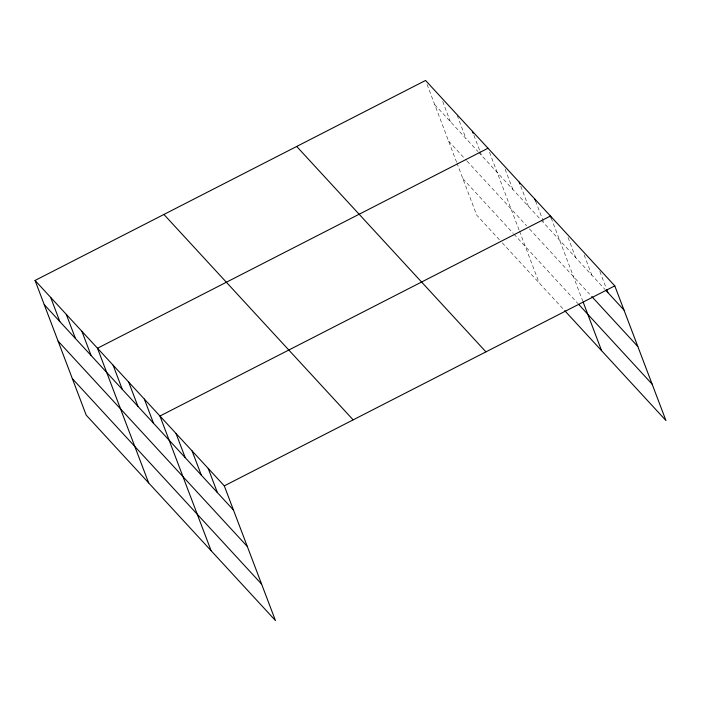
<?xml version="1.0" encoding="UTF-8"?>
<svg xmlns="http://www.w3.org/2000/svg" width="701" height="701" viewBox="0 0 701 701"><rect width="100%" height="100%" fill="white"/><g stroke="black" fill="none" stroke-linecap="round" stroke-linejoin="round"><path stroke-width="0.53" stroke-dasharray="3.5 2.63" d="M434.743 104.642L478.029 151.626M478.739 152.397L540.48 219.413M541.19 220.184L604.972 289.417M448.596 141.103L466.34 160.363M467.05 161.134L526.653 225.836M529.492 228.92L589.576 294.14M462.87 178.676L513.246 233.363M513.956 234.134L577.826 303.463M499.427 239.786L476.715 215.137L457.078 163.438M502.267 242.861L563.289 309.115M599.854 271.436L606.365 288.558M584.152 254.98L591.81 275.134M568.064 237.516L575.723 257.67M551.214 218.046L582.75 301.044M535.608 201.099L544.029 223.269M520.764 186.168L528.414 206.322M505.149 169.221L512.808 189.375M489.535 152.275L519.143 230.208M519.529 231.225L539.165 282.924M473.929 135.328L479.668 150.443M480.045 151.451L481.578 155.482M457.166 115.358L465.972 138.535M442.699 101.435L450.357 121.588M427.093 84.488L456.693 162.43"/><path stroke-width="1.05" d="M35.05 280.453L224.285 485.863L275.44 620.543L86.205 415.132L35.05 280.453L425.56 80.457L614.795 285.868L665.95 420.547L564.708 310.648M488.001 148.244L97.5 348.239L148.656 482.919M224.285 485.863L614.795 285.868M605.699 290.214L623.978 310.052M591.767 296.514L637.831 346.513M578.535 304.225L652.096 384.087M296.689 146.456L485.924 351.867M163.92 214.453L353.146 419.864M44.233 304.637L233.468 510.048M58.087 341.098L247.322 546.508M72.361 378.671L261.587 584.082M606.742 289.566L607.89 292.589M551.214 218.046L550.451 216.031L159.942 416.026L211.106 550.706M583.136 302.061L601.607 350.71M534.837 199.084L535.608 201.099M519.231 182.137L519.993 184.153M472.395 131.297L473.157 133.313M208.197 468.408L217.38 492.584M192.109 450.945L201.301 475.129M176.03 433.481L185.213 457.665M144.336 399.079L153.519 423.264M128.721 382.133L137.904 406.317M113.106 365.186L122.298 389.37M81.886 331.293L91.069 355.477M66.271 314.346L75.463 338.53M50.665 297.399L59.848 321.584"/></g></svg>
